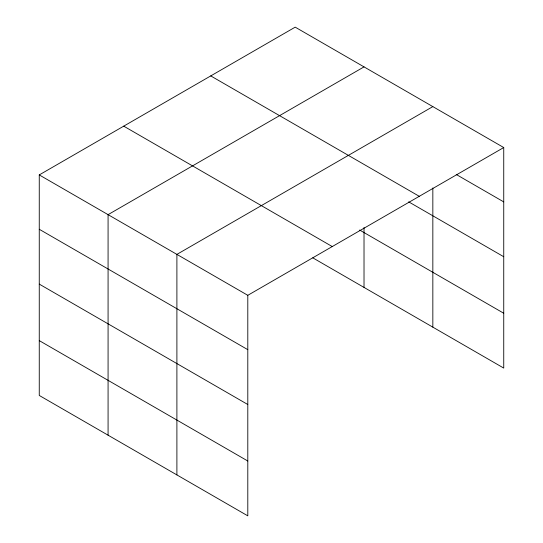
<?xml version="1.0" encoding="UTF-8"?>
<svg xmlns="http://www.w3.org/2000/svg" width="543" height="543" viewBox="0 0 543 543"><rect width="100%" height="100%" fill="white"/><g stroke="black" fill="none" stroke-linecap="round" stroke-linejoin="round"><path stroke-width="0.81" d="M503.741 147.547L295.202 27.15L39.259 174.921L39.259 395.453L247.798 515.85L247.798 295.317L503.741 147.547L503.741 368.079L312.775 257.83M432.839 187.959L432.839 327.144M364.02 66.884L108.077 214.648L108.077 435.181M432.839 106.611L176.896 254.382L176.896 474.915M456.229 174.466L503.741 201.894M210.745 75.911L419.277 196.315M408.682 201.853L503.741 256.737M359.629 230.035L503.741 313.243M123.723 126.152L332.255 246.556M39.259 174.921L247.798 295.317M39.259 229.268L247.798 349.665M39.259 284.104L247.798 404.508M39.259 340.61L247.798 461.007M364.02 227.51L364.02 287.417"/></g></svg>
